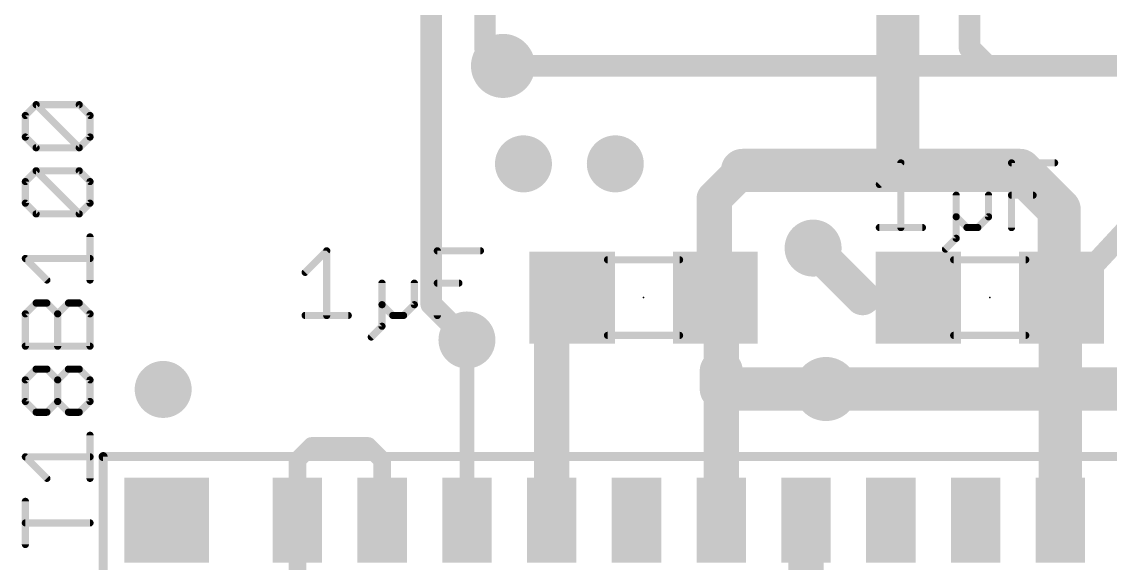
# Model space of a CAD drawing. Extents: x -5.7 to 68.6, y -2.1 to 53.8.
# Drawn here: x 9.95 to 25.36, y 21.66 to 29.33 of the extents above; entities that cross this region are included whole.
import ezdxf

# ---------------------------------------------------------------- set-up
doc = ezdxf.new("R2010")
doc.units = 0
for name, color, linetype in [('1', 12, 'CONTINUOUS'), ('16', 132, 'CONTINUOUS'), ('18', 110, 'CONTINUOUS'), ('23', 53, 'CONTINUOUS'), ('27', 253, 'CONTINUOUS'), ('51', 253, 'CONTINUOUS')]:
    doc.layers.add(name, color=color, linetype=linetype)

# ---------------------------------------------------------------- blocks, each defined once
blk = doc.blocks.new('RECT')
blk.add_solid([(-0.5, -0.5), (0.5, -0.5), (-0.5, 0.5), (0.5, 0.5)])
blk = doc.blocks.new('ROUNDV')
at = {"const_width": 0.5}
blk.add_lwpolyline([(0, -0.25, 1), (0, 0.25, 1), (0, -0.25)], format="xyb", dxfattribs=at)

msp = doc.modelspace()

# ---------------------------------------------------------------- linework, layer by layer
at = {"layer": '1'}
for points, const_width in [([(22.352, 40.171), (22.352, 27.224)], 0.6096), ([(23.368, 28.956), (23.368, 37.592)], 0.3048), ([(15.748, 32.766), (15.748, 25.33)], 0.3048), ([(16.51, 32.004), (16.51, 28.956)], 0.3048), ([(16.51, 28.956), (16.764, 28.702)], 0.3048), ([(23.622, 28.702), (23.368, 28.956)], 0.3048), ([(26.108, 28.702), (23.622, 28.702)], 0.3048), ([(20.154, 27.224), (19.754, 26.824)], 0.5), ([(20.154, 27.224), (22.352, 27.224)], 0.6096), ([(22.352, 27.224), (24.084, 27.224)], 0.6096), ([(24.084, 27.224), (24.638, 26.67)], 0.6096), ([(19.754, 26.824), (19.754, 25.44)], 0.5), ([(24.638, 26.67), (24.638, 25.456)], 0.6096), ([(26.1, 26.932), (24.686, 25.408)], 0.3048), ([(21.854, 25.424), (21.154, 26.124)], 0.5), ([(24.638, 25.456), (24.67, 25.424)], 0.6096), ([(17.454, 25.14), (17.738, 25.424)], 0.5), ([(19.754, 25.44), (19.77, 25.424)], 0.5), ([(19.854, 25.34), (19.77, 25.424)], 0.5), ([(19.854, 24.384), (19.854, 25.34)], 0.5), ([(24.654, 25.408), (24.67, 25.424)], 0.6096), ([(24.654, 22.274), (24.654, 25.408)], 0.6096), ([(15.748, 25.33), (16.254, 24.824)], 0.3048), ([(24.686, 25.408), (24.67, 25.424)], 0.3048), ([(17.454, 22.274), (17.454, 25.14)], 0.5), ([(16.254, 24.824), (16.254, 22.274)], 0.21), ([(19.854, 24.13), (19.854, 24.384)], 0.6096), ([(19.854, 22.274), (19.854, 24.384)], 0.5), ([(21.336, 24.13), (19.854, 24.13)], 0.6096), ([(13.854, 23.124), (14.054, 23.324)], 0.25), ([(14.054, 23.324), (14.854, 23.324)], 0.25), ([(14.854, 23.324), (15.054, 23.124)], 0.25), ([(13.854, 22.274), (13.854, 23.124)], 0.25), ([(15.054, 23.124), (15.054, 22.274)], 0.25), ([(21.054, 22.274), (21.054, 20.824)], 0.5), ([(13.854, 22.274), (13.854, 20.824)], 0.25)]:
    msp.add_lwpolyline(points, dxfattribs=dict(at, const_width=const_width))
for points, const_width in [([(16.5639, 29.0099, 1), (16.4561, 28.9021)], 0.1524), ([(16.4338, 28.956, 1), (16.5862, 28.956)], 0.1524), ([(23.4219, 29.0099, 1), (23.3141, 28.9021)], 0.1524), ([(23.2918, 28.956, 1), (23.4442, 28.956)], 0.1524), ([(16.7101, 28.6481, 1), (16.8179, 28.7559)], 0.1524), ([(23.622, 28.7782, 1), (23.622, 28.6258)], 0.1524), ([(23.5681, 28.6481, 1), (23.6759, 28.7559)], 0.1524), ([(20.154, 27.3764, 1), (20.154, 27.0716)], 0.3048), ([(20.2424, 27.1356, 1), (20.0656, 27.3124)], 0.25), ([(22.352, 27.3764, 1), (22.352, 27.0716)], 0.3048), ([(22.352, 27.0716, 1), (22.352, 27.3764)], 0.3048), ([(24.1918, 27.3318, 1), (23.9762, 27.1162)], 0.3048), ([(24.084, 27.0716, 1), (24.084, 27.3764)], 0.3048), ([(22.1996, 27.224, 1), (22.5044, 27.224)], 0.3048), ([(19.879, 26.824, 1), (19.629, 26.824)], 0.25), ([(19.6656, 26.9124, 1), (19.8424, 26.7356)], 0.25), ([(24.7904, 26.67, 1), (24.4856, 26.67)], 0.3048), ([(24.5302, 26.5622, 1), (24.7458, 26.7778)], 0.3048), ([(21.2424, 26.2124, 1), (21.0656, 26.0356)], 0.25), ([(24.7458, 25.5638, 1), (24.5302, 25.3482)], 0.3048), ([(17.8264, 25.3356, 1), (17.6496, 25.5124)], 0.25), ([(19.8424, 25.5284, 1), (19.6656, 25.3516)], 0.25), ([(19.8584, 25.5124, 1), (19.6816, 25.3356)], 0.25), ([(19.6816, 25.3356, 1), (19.8584, 25.5124)], 0.25), ([(19.979, 25.34, 1), (19.729, 25.34)], 0.25), ([(21.7656, 25.3356, 1), (21.9424, 25.5124)], 0.25), ([(24.4856, 25.456, 1), (24.7904, 25.456)], 0.3048), ([(24.5462, 25.5158, 1), (24.7618, 25.3002)], 0.3048), ([(24.8064, 25.408, 1), (24.5016, 25.408)], 0.3048), ([(24.7778, 25.3162, 1), (24.5622, 25.5318)], 0.3048), ([(24.5622, 25.3162, 1), (24.7778, 25.5318)], 0.3048), ([(15.8019, 25.3839, 1), (15.6941, 25.2761)], 0.1524), ([(19.629, 25.44, 1), (19.879, 25.44)], 0.25), ([(19.7656, 25.2516, 1), (19.9424, 25.4284)], 0.25), ([(24.7239, 25.4779, 1), (24.6161, 25.3701)], 0.1524), ([(24.6301, 25.4598, 1), (24.7419, 25.3562)], 0.1524), ([(24.6321, 25.3541, 1), (24.7399, 25.4619)], 0.1524), ([(15.6718, 25.33, 1), (15.8242, 25.33)], 0.1524), ([(17.579, 25.14, 1), (17.329, 25.14)], 0.25), ([(17.3656, 25.2284, 1), (17.5424, 25.0516)], 0.25), ([(16.2001, 24.7701, 1), (16.3079, 24.8779)], 0.1524), ([(16.3065, 24.824, 1), (16.2015, 24.824)], 0.105), ([(20.0064, 24.384, 1), (19.7016, 24.384)], 0.3048), ([(19.979, 24.384, 1), (19.729, 24.384)], 0.25), ([(19.729, 24.384, 1), (19.979, 24.384)], 0.25), ([(19.854, 24.2824, 1), (19.854, 23.9776)], 0.3048), ([(21.336, 23.9776, 1), (21.336, 24.2824)], 0.3048), ([(19.7016, 24.13, 1), (20.0064, 24.13)], 0.3048), ([(14.054, 23.3865, 1), (14.054, 23.2615)], 0.125), ([(14.0982, 23.2798, 1), (14.0098, 23.3682)], 0.125), ([(14.8982, 23.3682, 1), (14.8098, 23.2798)], 0.125), ([(14.854, 23.2615, 1), (14.854, 23.3865)], 0.125), ([(13.9165, 23.124, 1), (13.7915, 23.124)], 0.125), ([(13.8098, 23.1682, 1), (13.8982, 23.0798)], 0.125), ([(15.1165, 23.124, 1), (14.9915, 23.124)], 0.125), ([(15.0098, 23.0798, 1), (15.0982, 23.1682)], 0.125), ([(21.179, 22.274, 1), (20.929, 22.274)], 0.25), ([(13.9165, 22.274, 1), (13.7915, 22.274)], 0.125), ([(17.329, 22.274, 1), (17.579, 22.274)], 0.25), ([(19.729, 22.274, 1), (19.979, 22.274)], 0.25), ([(24.5016, 22.274, 1), (24.8064, 22.274)], 0.3048), ([(13.7915, 22.274, 1), (13.9165, 22.274)], 0.125), ([(14.9915, 22.274, 1), (15.1165, 22.274)], 0.125), ([(16.2015, 22.274, 1), (16.3065, 22.274)], 0.105)]:
    msp.add_lwpolyline(points, format="xyb", dxfattribs=dict(at, const_width=const_width))
at = {"layer": '16'}
for points, const_width in [([(16.764, 28.702), (26.924, 28.702)], 0.3048), ([(30.226, 24.13), (21.336, 24.13)], 0.6096)]:
    msp.add_lwpolyline(points, dxfattribs=dict(at, const_width=const_width))
for points, const_width in [([(16.764, 28.7782, 1), (16.764, 28.6258)], 0.1524), ([(21.336, 24.2824, 1), (21.336, 23.9776)], 0.3048)]:
    msp.add_lwpolyline(points, format="xyb", dxfattribs=dict(at, const_width=const_width))
at = {"layer": '23'}
for p in [(18.754, 25.424), (23.654, 25.424)]:
    msp.add_point(p, dxfattribs=at)
at = {"layer": '27', "const_width": 0.1016}
for points in [[(10.003, 28.0009), (10.1555, 28.1534)], [(10.1555, 28.1534), (10.7657, 28.1534)], [(10.7657, 27.5433), (10.1555, 28.1534)], [(10.7657, 28.1534), (10.9182, 28.0009)], [(10.003, 27.6958), (10.003, 28.0009)], [(10.9182, 28.0009), (10.9182, 27.6958)], [(10.1555, 27.5433), (10.003, 27.6958)], [(10.9182, 27.6958), (10.7657, 27.5433)], [(10.7657, 27.5433), (10.1555, 27.5433)], [(22.0917, 27.0249), (22.3968, 27.33)], [(22.3968, 27.33), (22.3968, 26.4148)], [(23.9628, 26.4148), (23.9628, 27.33)], [(23.9628, 27.33), (24.5729, 27.33)], [(10.003, 27.0653), (10.1555, 27.2179)], [(10.1555, 27.2179), (10.7657, 27.2179)], [(10.7657, 26.6078), (10.1555, 27.2179)], [(10.7657, 27.2179), (10.9182, 27.0653)], [(10.003, 26.7603), (10.003, 27.0653)], [(10.9182, 27.0653), (10.9182, 26.7603)], [(10.1555, 26.6078), (10.003, 26.7603)], [(10.9182, 26.7603), (10.7657, 26.6078)], [(23.1798, 26.8724), (23.1798, 26.5673)], [(23.6374, 26.5673), (23.6374, 26.8724)], [(23.9628, 26.8724), (24.2678, 26.8724)], [(10.7657, 26.6078), (10.1555, 26.6078)], [(23.1798, 26.5673), (23.3323, 26.4148)], [(23.1798, 26.5673), (23.1798, 26.2623)], [(23.4849, 26.4148), (23.6374, 26.5673)], [(22.0917, 26.4148), (22.7019, 26.4148)], [(23.3323, 26.4148), (23.4849, 26.4148)], [(10.9182, 25.6722), (10.9182, 26.2824)], [(23.1798, 26.2623), (23.0273, 26.1097)], [(13.9637, 25.7809), (14.2688, 26.086)], [(14.2688, 26.086), (14.2688, 25.1708)], [(15.8348, 25.1708), (15.8348, 26.086)], [(15.8348, 26.086), (16.4449, 26.086)], [(10.3081, 25.6722), (10.003, 25.9773)], [(10.003, 25.9773), (10.9182, 25.9773)], [(15.0518, 25.6284), (15.0518, 25.3233)], [(15.5094, 25.3233), (15.5094, 25.6284)], [(15.8348, 25.6284), (16.1398, 25.6284)], [(10.003, 25.1943), (10.1555, 25.3468)], [(10.1555, 25.3468), (10.3081, 25.3468)], [(10.3081, 25.3468), (10.4606, 25.1943)], [(10.4606, 25.1943), (10.6131, 25.3468)], [(10.6131, 25.3468), (10.7657, 25.3468)], [(10.7657, 25.3468), (10.9182, 25.1943)], [(15.0518, 25.3233), (15.2043, 25.1708)], [(15.0518, 25.3233), (15.0518, 25.0183)], [(15.3569, 25.1708), (15.5094, 25.3233)], [(10.003, 24.7367), (10.003, 25.1943)], [(10.4606, 24.7367), (10.4606, 25.1943)], [(10.9182, 25.1943), (10.9182, 24.7367)], [(13.9637, 25.1708), (14.5739, 25.1708)], [(15.2043, 25.1708), (15.3569, 25.1708)], [(15.0518, 25.0183), (14.8993, 24.8657)], [(10.9182, 24.7367), (10.003, 24.7367)], [(10.003, 24.2588), (10.1555, 24.4113)], [(10.1555, 24.4113), (10.3081, 24.4113)], [(10.3081, 24.4113), (10.4606, 24.2588)], [(10.4606, 24.2588), (10.6131, 24.4113)], [(10.6131, 24.4113), (10.7657, 24.4113)], [(10.7657, 24.4113), (10.9182, 24.2588)], [(10.003, 23.9537), (10.003, 24.2588)], [(10.4606, 23.9537), (10.4606, 24.2588)], [(10.9182, 24.2588), (10.9182, 23.9537)], [(10.1555, 23.8012), (10.003, 23.9537)], [(10.4606, 23.9537), (10.3081, 23.8012)], [(10.6131, 23.8012), (10.4606, 23.9537)], [(10.9182, 23.9537), (10.7657, 23.8012)], [(10.3081, 23.8012), (10.1555, 23.8012)], [(10.7657, 23.8012), (10.6131, 23.8012)], [(10.9182, 22.8657), (10.9182, 23.4758)], [(10.3081, 22.8657), (10.003, 23.1707)], [(10.003, 23.1707), (10.9182, 23.1707)], [(10.003, 21.9302), (10.003, 22.5403)], [(10.9182, 22.2352), (10.003, 22.2352)]]:
    msp.add_lwpolyline(points, dxfattribs=at)
at = {"layer": '27', "const_width": 0.0508}
for points in [[(10.1555, 28.1788, 1), (10.1555, 28.128)], [(10.1735, 28.1714, 1), (10.1376, 28.1354)], [(10.1735, 28.1354, 1), (10.1376, 28.1714)], [(10.7836, 28.1714, 1), (10.7477, 28.1354)], [(10.7657, 28.128, 1), (10.7657, 28.1788)], [(10.0284, 28.0009, 1), (9.9776, 28.0009)], [(9.9851, 28.0188, 1), (10.021, 27.9829)], [(10.9436, 28.0009, 1), (10.8928, 28.0009)], [(10.9002, 27.9829, 1), (10.9362, 28.0188)], [(10.021, 27.7138, 1), (9.9851, 27.6778)], [(10.9362, 27.6778, 1), (10.9002, 27.7138)], [(9.9776, 27.6958, 1), (10.0284, 27.6958)], [(10.1555, 27.5687, 1), (10.1555, 27.5179)], [(10.1376, 27.5253, 1), (10.1735, 27.5612)], [(10.7477, 27.5612, 1), (10.7836, 27.5253)], [(10.7477, 27.5253, 1), (10.7836, 27.5612)], [(10.7657, 27.5179, 1), (10.7657, 27.5687)], [(10.8928, 27.6958, 1), (10.9436, 27.6958)], [(22.4222, 27.33, 1), (22.3714, 27.33)], [(22.4148, 27.312, 1), (22.3788, 27.3479)], [(23.9882, 27.33, 1), (23.9374, 27.33)], [(23.9628, 27.3554, 1), (23.9628, 27.3046)], [(24.5729, 27.3046, 1), (24.5729, 27.3554)], [(10.1555, 27.2433, 1), (10.1555, 27.1925)], [(10.1735, 27.2358, 1), (10.1376, 27.1999)], [(10.1735, 27.1999, 1), (10.1376, 27.2358)], [(10.7836, 27.2358, 1), (10.7477, 27.1999)], [(10.7657, 27.1925, 1), (10.7657, 27.2433)], [(10.0284, 27.0653, 1), (9.9776, 27.0653)], [(9.9851, 27.0833, 1), (10.021, 27.0474)], [(10.9436, 27.0653, 1), (10.8928, 27.0653)], [(10.9002, 27.0474, 1), (10.9362, 27.0833)], [(22.0738, 27.0429, 1), (22.1097, 27.007)], [(10.021, 26.7782, 1), (9.9851, 26.7423)], [(10.9362, 26.7423, 1), (10.9002, 26.7782)], [(23.2052, 26.8724, 1), (23.1544, 26.8724)], [(23.6628, 26.8724, 1), (23.612, 26.8724)], [(23.9628, 26.8978, 1), (23.9628, 26.847)], [(24.2678, 26.847, 1), (24.2678, 26.8978)], [(9.9776, 26.7603, 1), (10.0284, 26.7603)], [(10.1555, 26.6332, 1), (10.1555, 26.5824)], [(10.7657, 26.5824, 1), (10.7657, 26.6332)], [(10.8928, 26.7603, 1), (10.9436, 26.7603)], [(10.1376, 26.5898, 1), (10.1735, 26.6257)], [(10.7477, 26.6257, 1), (10.7836, 26.5898)], [(10.7477, 26.5898, 1), (10.7836, 26.6257)], [(23.1978, 26.5853, 1), (23.1618, 26.5494)], [(23.2052, 26.5673, 1), (23.1544, 26.5673)], [(23.1544, 26.5673, 1), (23.2052, 26.5673)], [(23.612, 26.5673, 1), (23.6628, 26.5673)], [(23.6553, 26.5494, 1), (23.6194, 26.5853)], [(22.0917, 26.4402, 1), (22.0917, 26.3894)], [(22.3714, 26.4148, 1), (22.4222, 26.4148)], [(22.7019, 26.3894, 1), (22.7019, 26.4402)], [(23.3323, 26.4402, 1), (23.3323, 26.3894)], [(23.3144, 26.3968, 1), (23.3503, 26.4328)], [(23.4669, 26.4328, 1), (23.5028, 26.3968)], [(23.4849, 26.3894, 1), (23.4849, 26.4402)], [(23.9374, 26.4148, 1), (23.9882, 26.4148)], [(10.9436, 26.2824, 1), (10.8928, 26.2824)], [(23.1544, 26.2623, 1), (23.2052, 26.2623)], [(23.1978, 26.2443, 1), (23.1618, 26.2802)], [(14.2942, 26.086, 1), (14.2434, 26.086)], [(14.2868, 26.068, 1), (14.2508, 26.1039)], [(15.8602, 26.086, 1), (15.8094, 26.086)], [(15.8348, 26.1114, 1), (15.8348, 26.0606)], [(16.4449, 26.0606, 1), (16.4449, 26.1114)], [(23.0093, 26.1277, 1), (23.0452, 26.0918)], [(10.021, 25.9953, 1), (9.9851, 25.9593)], [(10.003, 26.0027, 1), (10.003, 25.9519)], [(10.9182, 25.9519, 1), (10.9182, 26.0027)], [(13.9458, 25.7989, 1), (13.9817, 25.763)], [(10.2901, 25.6543, 1), (10.326, 25.6902)], [(10.8928, 25.6722, 1), (10.9436, 25.6722)], [(15.0772, 25.6284, 1), (15.0264, 25.6284)], [(15.5348, 25.6284, 1), (15.484, 25.6284)], [(15.8348, 25.6538, 1), (15.8348, 25.603)], [(16.1398, 25.603, 1), (16.1398, 25.6538)], [(10.1555, 25.3722, 1), (10.1555, 25.3214)], [(10.1735, 25.3289, 1), (10.1376, 25.3648)], [(10.326, 25.3648, 1), (10.2901, 25.3289)], [(10.3081, 25.3214, 1), (10.3081, 25.3722)], [(10.6131, 25.3722, 1), (10.6131, 25.3214)], [(10.6311, 25.3289, 1), (10.5952, 25.3648)], [(10.7836, 25.3648, 1), (10.7477, 25.3289)], [(10.7657, 25.3214, 1), (10.7657, 25.3722)], [(15.0698, 25.3413, 1), (15.0338, 25.3054)], [(15.0772, 25.3233, 1), (15.0264, 25.3233)], [(15.0264, 25.3233, 1), (15.0772, 25.3233)], [(15.484, 25.3233, 1), (15.5348, 25.3233)], [(15.5273, 25.3054, 1), (15.4914, 25.3413)], [(10.0284, 25.1943, 1), (9.9776, 25.1943)], [(9.9851, 25.2123, 1), (10.021, 25.1763)], [(10.4426, 25.2123, 1), (10.4786, 25.1763)], [(10.486, 25.1943, 1), (10.4352, 25.1943)], [(10.4426, 25.1763, 1), (10.4786, 25.2123)], [(10.9436, 25.1943, 1), (10.8928, 25.1943)], [(10.9002, 25.1763, 1), (10.9362, 25.2123)], [(13.9637, 25.1962, 1), (13.9637, 25.1454)], [(14.2434, 25.1708, 1), (14.2942, 25.1708)], [(14.5739, 25.1454, 1), (14.5739, 25.1962)], [(15.2043, 25.1962, 1), (15.2043, 25.1454)], [(15.1864, 25.1528, 1), (15.2223, 25.1888)], [(15.3389, 25.1888, 1), (15.3748, 25.1528)], [(15.3569, 25.1454, 1), (15.3569, 25.1962)], [(15.8094, 25.1708, 1), (15.8602, 25.1708)], [(15.0264, 25.0183, 1), (15.0772, 25.0183)], [(15.0698, 25.0003, 1), (15.0338, 25.0362)], [(14.8813, 24.8837, 1), (14.9172, 24.8478)], [(10.003, 24.7621, 1), (10.003, 24.7113)], [(9.9776, 24.7367, 1), (10.0284, 24.7367)], [(10.4352, 24.7367, 1), (10.486, 24.7367)], [(10.8928, 24.7367, 1), (10.9436, 24.7367)], [(10.9182, 24.7113, 1), (10.9182, 24.7621)], [(10.1555, 24.4367, 1), (10.1555, 24.3859)], [(10.1735, 24.3934, 1), (10.1376, 24.4293)], [(10.326, 24.4293, 1), (10.2901, 24.3934)], [(10.3081, 24.3859, 1), (10.3081, 24.4367)], [(10.6131, 24.4367, 1), (10.6131, 24.3859)], [(10.6311, 24.3934, 1), (10.5952, 24.4293)], [(10.7836, 24.4293, 1), (10.7477, 24.3934)], [(10.7657, 24.3859, 1), (10.7657, 24.4367)], [(10.0284, 24.2588, 1), (9.9776, 24.2588)], [(9.9851, 24.2767, 1), (10.021, 24.2408)], [(10.486, 24.2588, 1), (10.4352, 24.2588)], [(10.4426, 24.2767, 1), (10.4786, 24.2408)], [(10.4426, 24.2408, 1), (10.4786, 24.2767)], [(10.9436, 24.2588, 1), (10.8928, 24.2588)], [(10.9002, 24.2408, 1), (10.9362, 24.2767)], [(9.9776, 23.9537, 1), (10.0284, 23.9537)], [(10.021, 23.9717, 1), (9.9851, 23.9358)], [(10.4786, 23.9717, 1), (10.4426, 23.9358)], [(10.4352, 23.9537, 1), (10.486, 23.9537)], [(10.4786, 23.9358, 1), (10.4426, 23.9717)], [(10.8928, 23.9537, 1), (10.9436, 23.9537)], [(10.9362, 23.9358, 1), (10.9002, 23.9717)], [(10.1555, 23.8266, 1), (10.1555, 23.7758)], [(10.1376, 23.7832, 1), (10.1735, 23.8192)], [(10.2901, 23.8192, 1), (10.326, 23.7832)], [(10.3081, 23.7758, 1), (10.3081, 23.8266)], [(10.6131, 23.8266, 1), (10.6131, 23.7758)], [(10.5952, 23.7832, 1), (10.6311, 23.8192)], [(10.7477, 23.8192, 1), (10.7836, 23.7832)], [(10.7657, 23.7758, 1), (10.7657, 23.8266)], [(10.9436, 23.4758, 1), (10.8928, 23.4758)], [(10.003, 23.1961, 1), (10.003, 23.1453)], [(10.021, 23.1887, 1), (9.9851, 23.1528)], [(10.9182, 23.1453, 1), (10.9182, 23.1961)], [(10.2901, 22.8477, 1), (10.326, 22.8836)], [(10.8928, 22.8657, 1), (10.9436, 22.8657)], [(10.0284, 22.5403, 1), (9.9776, 22.5403)], [(10.003, 22.2606, 1), (10.003, 22.2098)], [(10.9182, 22.2098, 1), (10.9182, 22.2606)], [(9.9776, 21.9302, 1), (10.0284, 21.9302)]]:
    msp.add_lwpolyline(points, format="xyb", dxfattribs=at)
at = {"layer": '51'}
for points, const_width in [([(19.264, 25.959), (18.244, 25.959)], 0.1016), ([(24.164, 25.959), (23.144, 25.959)], 0.1016), ([(19.264, 24.889), (18.244, 24.889)], 0.1016), ([(24.164, 24.889), (23.144, 24.889)], 0.1016), ([(11.104, 9.674), (11.104, 23.174)], 0.127), ([(11.104, 23.174), (27.404, 23.174)], 0.127)]:
    msp.add_lwpolyline(points, dxfattribs=dict(at, const_width=const_width))
for points, const_width in [([(18.244, 25.9844, 1), (18.244, 25.9336)], 0.0508), ([(19.264, 25.9336, 1), (19.264, 25.9844)], 0.0508), ([(23.144, 25.9844, 1), (23.144, 25.9336)], 0.0508), ([(24.164, 25.9336, 1), (24.164, 25.9844)], 0.0508), ([(18.244, 24.9144, 1), (18.244, 24.8636)], 0.0508), ([(19.264, 24.8636, 1), (19.264, 24.9144)], 0.0508), ([(23.144, 24.9144, 1), (23.144, 24.8636)], 0.0508), ([(24.164, 24.8636, 1), (24.164, 24.9144)], 0.0508), ([(11.104, 23.2057, 1), (11.104, 23.1423)], 0.0635), ([(11.1358, 23.174, 1), (11.0723, 23.174)], 0.0635)]:
    msp.add_lwpolyline(points, format="xyb", dxfattribs=dict(at, const_width=const_width))

# ---------------------------------------------------------------- block references
at = {"layer": '1'}
for p, xscale, yscale, rotation in [((17.738, 25.424), 1.2, 1.3, 180), ((19.77, 25.424), 1.2, 1.3, 180), ((22.638, 25.424), 1.2, 1.3, 180), ((24.67, 25.424), 1.2, 1.3, 180), ((12.004, 22.274), 1.2, 1.2, 90), ((13.854, 22.274), 0.7, 1.2, 180), ((15.054, 22.274), 0.7, 1.2, 180), ((16.254, 22.274), 0.7, 1.2, 180), ((17.454, 22.274), 0.7, 1.2, 180), ((18.654, 22.274), 0.7, 1.2, 180), ((19.854, 22.274), 0.7, 1.2, 180), ((21.054, 22.274), 0.7, 1.2, 180), ((22.254, 22.274), 0.7, 1.2, 180), ((23.454, 22.274), 0.7, 1.2, 180), ((24.654, 22.274), 0.7, 1.2, 180)]:
    msp.add_blockref('RECT', p, dxfattribs=dict(at, xscale=xscale, yscale=yscale, rotation=rotation))
at = {"layer": '18'}
for p, xscale, yscale in [((16.764, 28.702), 0.9064, 0.9064), ((16.764, 28.702), 0.9064, 0.9064), ((17.054, 27.316), 0.8064, 0.8064), ((17.054, 27.316), 0.8064, 0.8064), ((18.354, 27.316), 0.8064, 0.8064), ((18.354, 27.316), 0.8064, 0.8064), ((21.154, 26.124), 0.8064, 0.8064), ((21.154, 26.124), 0.8064, 0.8064), ((16.254, 24.824), 0.8064, 0.8064), ((16.254, 24.824), 0.8064, 0.8064), ((11.954, 24.124), 0.8064, 0.8064), ((11.954, 24.124), 0.8064, 0.8064), ((21.336, 24.13), 0.9064, 0.9064), ((21.336, 24.13), 0.9064, 0.9064)]:
    msp.add_blockref('ROUNDV', p, dxfattribs=dict(at, xscale=xscale, yscale=yscale))
at = {"layer": '51', "yscale": 1.3, "rotation": 180}
for p, xscale in [((18.0508, 25.424), 0.5936), ((19.4624, 25.424), 0.5832), ((22.9508, 25.424), 0.5936), ((24.3624, 25.424), 0.5832)]:
    msp.add_blockref('RECT', p, dxfattribs=dict(at, xscale=xscale))

doc.saveas('drawing.dxf')
